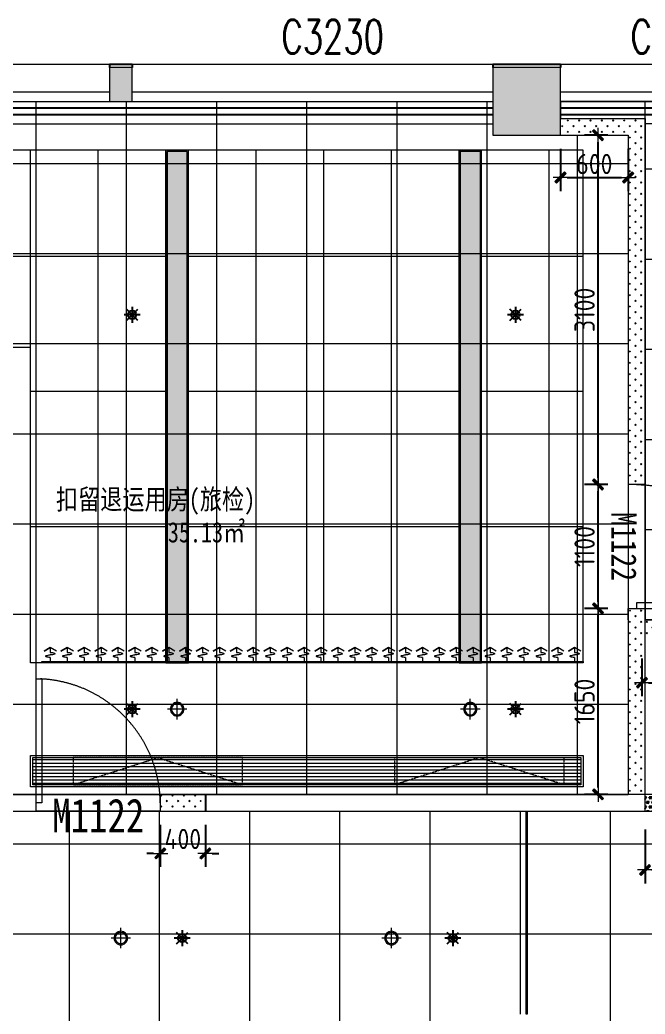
# Model space of a CAD drawing. Header units: millimetres. Extents: x 33621 to 401573, y -91663 to 133135.
# Drawn here: x 192362 to 197907, y -51111 to -42287 of the extents above; entities that cross this region are included whole.
import ezdxf
from ezdxf.enums import TextEntityAlignment as Align

# ---------------------------------------------------------------- set-up
doc = ezdxf.new("R2010")
doc.units = ezdxf.units.MM
doc.header["$LTSCALE"] = 10
for name, pattern in [('DASH', [0.35, 0.25, -0.1]), ('DOTE', [2.42, 2, -0.2, 0.02, -0.2]), ('HIDDEN', [0.375, 0.25, -0.125, 0, 0])]:
    doc.linetypes.add(name, pattern=pattern)
doc.layers.get('0').update_dxf_attribs({"color": 253})
doc.layers.get('Defpoints').update_dxf_attribs({"color": 250})
for name, color, linetype in [('3', 253, 'Continuous'), ('EQUIP_喷头', 253, 'Continuous'), ('HATCH【填充】', 253, 'Continuous'), ('SURFACE', 253, 'Continuous'), ('WINDOW_TEXT', 253, 'Continuous')]:
    doc.layers.add(name, color=color, linetype=linetype)
for name, color, linetype, lineweight in [('COLUMN', 253, 'Continuous', 0), ('DOOR【门】', 253, 'Continuous', 0), ('DS-4BS-FINISH【墙完成线】', 253, 'Continuous', 0), ('FC-FLOOR【地材分格】', 253, 'Continuous', 0), ('FF-Door【门】', 253, 'Continuous', 0), ('PUB_HATCH', 253, 'Continuous', 0), ('RC-FCU【空调设备】', 253, 'Continuous', 0), ('RC-FIN【天花轮廓线】', 253, 'Continuous', 0), ('RC-LIGHT【天花灯具】', 253, 'Continuous', 0), ('RC-STR【天花细线】', 253, 'Continuous', 0), ('RC-Text【天花文字】', 253, 'Continuous', 0), ('TXT【平面空间文字】', 253, 'Continuous', 0), ('WALL', 253, 'Continuous', 0), ('Wall【墙体】', 253, 'Continuous', 0), ('Wall【新建墙】', 253, 'Continuous', 0), ('WINDOW', 253, 'Continuous', 0), ('Xline【辅助线】', 253, 'Continuous', 0), ('新建墙体', 253, 'Continuous', 0)]:
    doc.layers.add(name, color=color, linetype=linetype, lineweight=lineweight)
doc.styles.add('_TCH_WINDOW', font='SIMPLEX', dxfattribs={"bigfont": 'GBCBIG'})
doc.styles.add('CCD_DIM', font='ARCHS.SHX')
doc.styles.add('文字', font='')
doc.styles.get('文字').set_extended_font_data('SimSun')
doc.dimstyles.new('ZL_1：60', dxfattribs={"dimscale": 60, "dimtxt": 3, "dimasz": 1, "dimexe": 2, "dimexo": 2, "dimgap": 0.5, "dimtad": 1, "dimdec": 0, "dimrnd": 5, "dimdsep": 46, "dimtxsty": 'CCD_DIM', "dimblk": 'WS-cj', "dimblk1": 'WS-cj', "dimblk2": 'WS-cj', "dimcen": 0, "dimclrd": 44, "dimclre": 44, "dimclrt": 2, "dimadec": 0, "dimazin": 0, "dimtfac": 1, "dimtdec": 0, "dimtix": 1, "dimtofl": 0, "dimtmove": 2, "dimatfit": 3, "dimldrblk": 'hl_arrow2', "dimfxl": 6, "dimfxlon": 1, "dimarcsym": 0})
pattern_1 = [(45, (16.99, 14.34), (-50.000001, 50.000001), [16, -54.71068]), (135, (128.304, 14.34), (-50.000001, -50.000001), [16, -54.71068])]

# ---------------------------------------------------------------- blocks, each defined once
blk = doc.blocks.new('$WINLIB2D$00000004')
for p, q in [((-0.5, 0.5), (0.5, 0.5)), ((-0.5, 0.5), (-0.5, -0.5)), ((0.5, -0.5), (0.5, 0.5)), ((-0.5, 0.2406), (0.5, 0.2406)), ((-0.5, -0.5), (0.5, -0.5))]:
    blk.add_line(p, q)
blk = doc.blocks.new('DOOR_D01')
at = {"layer": 'FF-Door【门】'}
blk.add_lwpolyline([(-0.4556, 1), (-0.4556, 0), (-0.5, 0), (-0.5, 1)], close=True, dxfattribs=at)
at = {"layer": 'FF-Door【门】', "color": 8, "linetype": 'HIDDEN', "ltscale": 15}
blk.add_arc((-0.5114, -0.0104), 1.0114, 0.59152, 87.46644, dxfattribs=at)
blk = doc.blocks.new('*U337')
for p, q in [((0, -12), (0, 0)), ((0, 0), (4800, 0)), ((4800, 0), (4800, -12)), ((4800, -12), (0, -12)), ((75, -49.3), (75, -12)), ((225, -49.3), (225, -12)), ((375, -49.3), (375, -12)), ((525, -49.3), (525, -12)), ((675, -49.3), (675, -12)), ((825, -49.3), (825, -12)), ((975, -49.3), (975, -12)), ((1125, -49.3), (1125, -12)), ((1275, -49.3), (1275, -12)), ((1425, -49.3), (1425, -12)), ((1575, -49.3), (1575, -12)), ((1725, -49.3), (1725, -12)), ((1875, -49.3), (1875, -12)), ((2025, -49.3), (2025, -12)), ((2175, -49.3), (2175, -12)), ((2325, -49.3), (2325, -12)), ((2475, -49.3), (2475, -12)), ((2625, -49.3), (2625, -12)), ((2775, -49.3), (2775, -12)), ((2925, -49.3), (2925, -12)), ((3075, -49.3), (3075, -12)), ((3225, -49.3), (3225, -12)), ((3375, -49.3), (3375, -12)), ((3525, -49.3), (3525, -12)), ((3675, -49.3), (3675, -12)), ((3825, -49.3), (3825, -12)), ((3975, -49.3), (3975, -12)), ((4125, -49.3), (4125, -12)), ((4275, -49.3), (4275, -12)), ((4425, -49.3), (4425, -12)), ((4575, -49.3), (4575, -12)), ((4725, -49.3), (4725, -12)), ((4725, -49.3), (4725, -12)), ((19.6, -104.5), (75, -136.2)), ((75, -136.2), (75, -93.2)), ((130.4, -104.5), (75, -136.2)), ((75, -136.2), (130.4, -104.5)), ((169.6, -104.5), (225, -136.2)), ((225, -136.2), (225, -93.2)), ((280.4, -104.5), (225, -136.2)), ((225, -136.2), (280.4, -104.5)), ((319.6, -104.5), (375, -136.2)), ((375, -136.2), (375, -93.2)), ((430.4, -104.5), (375, -136.2)), ((375, -136.2), (430.4, -104.5)), ((469.6, -104.5), (525, -136.2)), ((525, -136.2), (525, -93.2)), ((580.4, -104.5), (525, -136.2)), ((525, -136.2), (580.4, -104.5)), ((619.6, -104.5), (675, -136.2)), ((675, -136.2), (675, -93.2)), ((730.4, -104.5), (675, -136.2)), ((675, -136.2), (730.4, -104.5)), ((769.6, -104.5), (825, -136.2)), ((825, -136.2), (825, -93.2)), ((880.4, -104.5), (825, -136.2)), ((825, -136.2), (880.4, -104.5)), ((919.6, -104.5), (975, -136.2)), ((975, -136.2), (975, -93.2)), ((1030.4, -104.5), (975, -136.2)), ((975, -136.2), (1030.4, -104.5)), ((1069.6, -104.5), (1125, -136.2)), ((1125, -136.2), (1125, -93.2)), ((1180.4, -104.5), (1125, -136.2)), ((1125, -136.2), (1180.4, -104.5)), ((1219.6, -104.5), (1275, -136.2)), ((1275, -136.2), (1275, -93.2)), ((1330.4, -104.5), (1275, -136.2)), ((1275, -136.2), (1330.4, -104.5)), ((1369.6, -104.5), (1425, -136.2)), ((1425, -136.2), (1425, -93.2)), ((1480.4, -104.5), (1425, -136.2)), ((1425, -136.2), (1480.4, -104.5)), ((1519.6, -104.5), (1575, -136.2)), ((1575, -136.2), (1575, -93.2)), ((1630.4, -104.5), (1575, -136.2)), ((1575, -136.2), (1630.4, -104.5)), ((1669.6, -104.5), (1725, -136.2)), ((1725, -136.2), (1725, -93.2)), ((1780.4, -104.5), (1725, -136.2)), ((1725, -136.2), (1780.4, -104.5)), ((1819.6, -104.5), (1875, -136.2)), ((1875, -136.2), (1875, -93.2)), ((1930.4, -104.5), (1875, -136.2)), ((1875, -136.2), (1930.4, -104.5)), ((1969.6, -104.5), (2025, -136.2)), ((2025, -136.2), (2025, -93.2)), ((2080.4, -104.5), (2025, -136.2)), ((2025, -136.2), (2080.4, -104.5)), ((2119.6, -104.5), (2175, -136.2)), ((2175, -136.2), (2175, -93.2)), ((2230.4, -104.5), (2175, -136.2)), ((2175, -136.2), (2230.4, -104.5)), ((2269.6, -104.5), (2325, -136.2)), ((2325, -136.2), (2325, -93.2)), ((2380.4, -104.5), (2325, -136.2)), ((2325, -136.2), (2380.4, -104.5)), ((2419.6, -104.5), (2475, -136.2)), ((2475, -136.2), (2475, -93.2)), ((2530.4, -104.5), (2475, -136.2)), ((2475, -136.2), (2530.4, -104.5)), ((2569.6, -104.5), (2625, -136.2)), ((2625, -136.2), (2625, -93.2)), ((2680.4, -104.5), (2625, -136.2)), ((2625, -136.2), (2680.4, -104.5)), ((2719.6, -104.5), (2775, -136.2)), ((2775, -136.2), (2775, -93.2)), ((2830.4, -104.5), (2775, -136.2)), ((2775, -136.2), (2830.4, -104.5)), ((2869.6, -104.5), (2925, -136.2)), ((2925, -136.2), (2925, -93.2)), ((2980.4, -104.5), (2925, -136.2)), ((2925, -136.2), (2980.4, -104.5)), ((3019.6, -104.5), (3075, -136.2)), ((3075, -136.2), (3075, -93.2)), ((3130.4, -104.5), (3075, -136.2)), ((3075, -136.2), (3130.4, -104.5)), ((3169.6, -104.5), (3225, -136.2)), ((3225, -136.2), (3225, -93.2)), ((3280.4, -104.5), (3225, -136.2)), ((3225, -136.2), (3280.4, -104.5)), ((3319.6, -104.5), (3375, -136.2)), ((3375, -136.2), (3375, -93.2)), ((3430.4, -104.5), (3375, -136.2)), ((3375, -136.2), (3430.4, -104.5)), ((3469.6, -104.5), (3525, -136.2)), ((3525, -136.2), (3525, -93.2)), ((3580.4, -104.5), (3525, -136.2)), ((3525, -136.2), (3580.4, -104.5)), ((3619.6, -104.5), (3675, -136.2)), ((3675, -136.2), (3675, -93.2)), ((3730.4, -104.5), (3675, -136.2)), ((3675, -136.2), (3730.4, -104.5)), ((3769.6, -104.5), (3825, -136.2)), ((3825, -136.2), (3825, -93.2)), ((3880.4, -104.5), (3825, -136.2)), ((3825, -136.2), (3880.4, -104.5)), ((3919.6, -104.5), (3975, -136.2)), ((3975, -136.2), (3975, -93.2)), ((4030.4, -104.5), (3975, -136.2)), ((3975, -136.2), (4030.4, -104.5)), ((4069.6, -104.5), (4125, -136.2)), ((4125, -136.2), (4125, -93.2)), ((4180.4, -104.5), (4125, -136.2)), ((4125, -136.2), (4180.4, -104.5)), ((4219.6, -104.5), (4275, -136.2)), ((4275, -136.2), (4275, -93.2)), ((4330.4, -104.5), (4275, -136.2)), ((4275, -136.2), (4330.4, -104.5)), ((4369.6, -104.5), (4425, -136.2)), ((4425, -136.2), (4425, -93.2)), ((4480.4, -104.5), (4425, -136.2)), ((4425, -136.2), (4480.4, -104.5)), ((4519.6, -104.5), (4575, -136.2)), ((4575, -136.2), (4575, -93.2)), ((4630.4, -104.5), (4575, -136.2)), ((4575, -136.2), (4630.4, -104.5)), ((4669.6, -104.5), (4725, -136.2)), ((4669.6, -104.5), (4725, -136.2)), ((4725, -136.2), (4725, -93.2)), ((4725, -136.2), (4725, -93.2)), ((4780.4, -104.5), (4725, -136.2)), ((4725, -136.2), (4780.4, -104.5)), ((4780.4, -104.5), (4725, -136.2)), ((4725, -136.2), (4780.4, -104.5))]:
    blk.add_line(p, q)
at = {"extrusion": (0, 0, -1)}
for centre, major_axis, start_param, end_param in [((40, -82.2), (3.69, -3.69), 1.137309, 3.57508), ((72.5, -170.8), (-70.4, -70.4), 2.004284, 2.381239), ((72.5, 6.4), (70.4, -70.4), 0.760354, 1.137309), ((77.5, -148.9), (-70.4, -70.4), 2.33115, 2.708105), ((77.5, 28.3), (70.4, -70.4), 0.433488, 0.810442), ((110, -60.3), (3.69, -3.69), 4.278901, 6.716673), ((190, -82.2), (3.69, -3.69), 1.137309, 3.57508), ((222.5, -170.8), (-70.4, -70.4), 2.004284, 2.381239), ((222.5, 6.4), (70.4, -70.4), 0.760354, 1.137309), ((227.5, -148.9), (-70.4, -70.4), 2.33115, 2.708105), ((227.5, 28.3), (70.4, -70.4), 0.433488, 0.810442), ((260, -60.3), (3.69, -3.69), 4.278901, 6.716673), ((340, -82.2), (3.69, -3.69), 1.137309, 3.57508), ((372.5, -170.8), (-70.4, -70.4), 2.004284, 2.381239), ((372.5, 6.4), (70.4, -70.4), 0.760354, 1.137309), ((377.5, -148.9), (-70.4, -70.4), 2.33115, 2.708105), ((377.5, 28.3), (70.4, -70.4), 0.433488, 0.810442), ((410, -60.3), (3.69, -3.69), 4.278901, 6.716673), ((490, -82.2), (3.69, -3.69), 1.137309, 3.57508), ((522.5, -170.8), (-70.4, -70.4), 2.004284, 2.381239), ((522.5, 6.4), (70.4, -70.4), 0.760354, 1.137309), ((527.5, -148.9), (-70.4, -70.4), 2.33115, 2.708105), ((527.5, 28.3), (70.4, -70.4), 0.433488, 0.810442), ((560, -60.3), (3.69, -3.69), 4.278901, 6.716673), ((640, -82.2), (3.69, -3.69), 1.137309, 3.57508), ((672.5, -170.8), (-70.4, -70.4), 2.004284, 2.381239), ((672.5, 6.4), (70.4, -70.4), 0.760354, 1.137309), ((677.5, -148.9), (-70.4, -70.4), 2.33115, 2.708105), ((677.5, 28.3), (70.4, -70.4), 0.433488, 0.810442), ((710, -60.3), (3.69, -3.69), 4.278901, 6.716673), ((790, -82.2), (3.69, -3.69), 1.137309, 3.57508), ((822.5, -170.8), (-70.4, -70.4), 2.004284, 2.381239), ((822.5, 6.4), (70.4, -70.4), 0.760354, 1.137309), ((827.5, -148.9), (-70.4, -70.4), 2.33115, 2.708105), ((827.5, 28.3), (70.4, -70.4), 0.433488, 0.810442), ((860, -60.3), (3.69, -3.69), 4.278901, 6.716673), ((940, -82.2), (3.69, -3.69), 1.137309, 3.57508), ((972.5, -170.8), (-70.4, -70.4), 2.004284, 2.381239), ((972.5, 6.4), (70.4, -70.4), 0.760354, 1.137309), ((977.5, -148.9), (-70.4, -70.4), 2.33115, 2.708105), ((977.5, 28.3), (70.4, -70.4), 0.433488, 0.810442), ((1010, -60.3), (3.69, -3.69), 4.278901, 6.716673), ((1090, -82.2), (3.69, -3.69), 1.137309, 3.57508), ((1122.5, -170.8), (-70.4, -70.4), 2.004284, 2.381239), ((1122.5, 6.4), (70.4, -70.4), 0.760354, 1.137309), ((1127.5, -148.9), (-70.4, -70.4), 2.33115, 2.708105), ((1127.5, 28.3), (70.4, -70.4), 0.433488, 0.810442), ((1160, -60.3), (3.69, -3.69), 4.278901, 6.716673), ((1240, -82.2), (3.69, -3.69), 1.137309, 3.57508), ((1272.5, -170.8), (-70.4, -70.4), 2.004284, 2.381239), ((1272.5, 6.4), (70.4, -70.4), 0.760354, 1.137309), ((1277.5, -148.9), (-70.4, -70.4), 2.33115, 2.708105), ((1277.5, 28.3), (70.4, -70.4), 0.433488, 0.810442), ((1310, -60.3), (3.69, -3.69), 4.278901, 6.716673), ((1390, -82.2), (3.69, -3.69), 1.137309, 3.57508), ((1422.5, -170.8), (-70.4, -70.4), 2.004284, 2.381239), ((1422.5, 6.4), (70.4, -70.4), 0.760354, 1.137309), ((1427.5, -148.9), (-70.4, -70.4), 2.33115, 2.708105), ((1427.5, 28.3), (70.4, -70.4), 0.433488, 0.810442), ((1460, -60.3), (3.69, -3.69), 4.278901, 6.716673), ((1540, -82.2), (3.69, -3.69), 1.137309, 3.57508), ((1572.5, -170.8), (-70.4, -70.4), 2.004284, 2.381239), ((1572.5, 6.4), (70.4, -70.4), 0.760354, 1.137309), ((1577.5, -148.9), (-70.4, -70.4), 2.33115, 2.708105), ((1577.5, 28.3), (70.4, -70.4), 0.433488, 0.810442), ((1610, -60.3), (3.69, -3.69), 4.278901, 6.716673), ((1690, -82.2), (3.69, -3.69), 1.137309, 3.57508), ((1722.5, -170.8), (-70.4, -70.4), 2.004284, 2.381239), ((1722.5, 6.4), (70.4, -70.4), 0.760354, 1.137309), ((1727.5, -148.9), (-70.4, -70.4), 2.33115, 2.708105), ((1727.5, 28.3), (70.4, -70.4), 0.433488, 0.810442), ((1760, -60.3), (3.69, -3.69), 4.278901, 6.716673), ((1840, -82.2), (3.69, -3.69), 1.137309, 3.57508), ((1872.5, -170.8), (-70.4, -70.4), 2.004284, 2.381239), ((1872.5, 6.4), (70.4, -70.4), 0.760354, 1.137309), ((1877.5, -148.9), (-70.4, -70.4), 2.33115, 2.708105), ((1877.5, 28.3), (70.4, -70.4), 0.433488, 0.810442), ((1910, -60.3), (3.69, -3.69), 4.278901, 6.716673), ((1990, -82.2), (3.69, -3.69), 1.137309, 3.57508), ((2022.5, -170.8), (-70.4, -70.4), 2.004284, 2.381239), ((2022.5, 6.4), (70.4, -70.4), 0.760354, 1.137309), ((2027.5, -148.9), (-70.4, -70.4), 2.33115, 2.708105), ((2027.5, 28.3), (70.4, -70.4), 0.433488, 0.810442), ((2060, -60.3), (3.69, -3.69), 4.278901, 6.716673), ((2140, -82.2), (3.69, -3.69), 1.137309, 3.57508), ((2172.5, -170.8), (-70.4, -70.4), 2.004284, 2.381239), ((2172.5, 6.4), (70.4, -70.4), 0.760354, 1.137309), ((2177.5, -148.9), (-70.4, -70.4), 2.33115, 2.708105), ((2177.5, 28.3), (70.4, -70.4), 0.433488, 0.810442), ((2210, -60.3), (3.69, -3.69), 4.278901, 6.716673), ((2290, -82.2), (3.69, -3.69), 1.137309, 3.57508), ((2322.5, -170.8), (-70.4, -70.4), 2.004284, 2.381239), ((2322.5, 6.4), (70.4, -70.4), 0.760354, 1.137309), ((2327.5, -148.9), (-70.4, -70.4), 2.33115, 2.708105), ((2327.5, 28.3), (70.4, -70.4), 0.433488, 0.810442), ((2360, -60.3), (3.69, -3.69), 4.278901, 6.716673), ((2440, -82.2), (3.69, -3.69), 1.137309, 3.57508), ((2472.5, -170.8), (-70.4, -70.4), 2.004284, 2.381239), ((2472.5, 6.4), (70.4, -70.4), 0.760354, 1.137309), ((2477.5, -148.9), (-70.4, -70.4), 2.33115, 2.708105), ((2477.5, 28.3), (70.4, -70.4), 0.433488, 0.810442), ((2510, -60.3), (3.69, -3.69), 4.278901, 6.716673), ((2590, -82.2), (3.69, -3.69), 1.137309, 3.57508), ((2622.5, -170.8), (-70.4, -70.4), 2.004284, 2.381239), ((2622.5, 6.4), (70.4, -70.4), 0.760354, 1.137309), ((2627.5, -148.9), (-70.4, -70.4), 2.33115, 2.708105), ((2627.5, 28.3), (70.4, -70.4), 0.433488, 0.810442), ((2660, -60.3), (3.69, -3.69), 4.278901, 6.716673), ((2740, -82.2), (3.69, -3.69), 1.137309, 3.57508), ((2772.5, -170.8), (-70.4, -70.4), 2.004284, 2.381239), ((2772.5, 6.4), (70.4, -70.4), 0.760354, 1.137309), ((2777.5, -148.9), (-70.4, -70.4), 2.33115, 2.708105), ((2777.5, 28.3), (70.4, -70.4), 0.433488, 0.810442), ((2810, -60.3), (3.69, -3.69), 4.278901, 6.716673), ((2890, -82.2), (3.69, -3.69), 1.137309, 3.57508), ((2922.5, -170.8), (-70.4, -70.4), 2.004284, 2.381239), ((2922.5, 6.4), (70.4, -70.4), 0.760354, 1.137309), ((2927.5, -148.9), (-70.4, -70.4), 2.33115, 2.708105), ((2927.5, 28.3), (70.4, -70.4), 0.433488, 0.810442), ((2960, -60.3), (3.69, -3.69), 4.278901, 6.716673), ((3040, -82.2), (3.69, -3.69), 1.137309, 3.57508), ((3072.5, -170.8), (-70.4, -70.4), 2.004284, 2.381239), ((3072.5, 6.4), (70.4, -70.4), 0.760354, 1.137309), ((3077.5, -148.9), (-70.4, -70.4), 2.33115, 2.708105), ((3077.5, 28.3), (70.4, -70.4), 0.433488, 0.810442), ((3110, -60.3), (3.69, -3.69), 4.278901, 6.716673), ((3190, -82.2), (3.69, -3.69), 1.137309, 3.57508), ((3222.5, -170.8), (-70.4, -70.4), 2.004284, 2.381239), ((3222.5, 6.4), (70.4, -70.4), 0.760354, 1.137309), ((3227.5, -148.9), (-70.4, -70.4), 2.33115, 2.708105), ((3227.5, 28.3), (70.4, -70.4), 0.433488, 0.810442), ((3260, -60.3), (3.69, -3.69), 4.278901, 6.716673), ((3340, -82.2), (3.69, -3.69), 1.137309, 3.57508), ((3372.5, -170.8), (-70.4, -70.4), 2.004284, 2.381239), ((3372.5, 6.4), (70.4, -70.4), 0.760354, 1.137309), ((3377.5, -148.9), (-70.4, -70.4), 2.33115, 2.708105), ((3377.5, 28.3), (70.4, -70.4), 0.433488, 0.810442), ((3410, -60.3), (3.69, -3.69), 4.278901, 6.716673), ((3490, -82.2), (3.69, -3.69), 1.137309, 3.57508), ((3522.5, -170.8), (-70.4, -70.4), 2.004284, 2.381239), ((3522.5, 6.4), (70.4, -70.4), 0.760354, 1.137309), ((3527.5, -148.9), (-70.4, -70.4), 2.33115, 2.708105), ((3527.5, 28.3), (70.4, -70.4), 0.433488, 0.810442), ((3560, -60.3), (3.69, -3.69), 4.278901, 6.716673), ((3640, -82.2), (3.69, -3.69), 1.137309, 3.57508), ((3672.5, -170.8), (-70.4, -70.4), 2.004284, 2.381239), ((3672.5, 6.4), (70.4, -70.4), 0.760354, 1.137309), ((3677.5, -148.9), (-70.4, -70.4), 2.33115, 2.708105), ((3677.5, 28.3), (70.4, -70.4), 0.433488, 0.810442), ((3710, -60.3), (3.69, -3.69), 4.278901, 6.716673), ((3790, -82.2), (3.69, -3.69), 1.137309, 3.57508), ((3822.5, -170.8), (-70.4, -70.4), 2.004284, 2.381239), ((3822.5, 6.4), (70.4, -70.4), 0.760354, 1.137309), ((3827.5, -148.9), (-70.4, -70.4), 2.33115, 2.708105), ((3827.5, 28.3), (70.4, -70.4), 0.433488, 0.810442), ((3860, -60.3), (3.69, -3.69), 4.278901, 6.716673), ((3940, -82.2), (3.69, -3.69), 1.137309, 3.57508), ((3972.5, -170.8), (-70.4, -70.4), 2.004284, 2.381239), ((3972.5, 6.4), (70.4, -70.4), 0.760354, 1.137309), ((3977.5, -148.9), (-70.4, -70.4), 2.33115, 2.708105), ((3977.5, 28.3), (70.4, -70.4), 0.433488, 0.810442), ((4010, -60.3), (3.69, -3.69), 4.278901, 6.716673), ((4090, -82.2), (3.69, -3.69), 1.137309, 3.57508), ((4122.5, -170.8), (-70.4, -70.4), 2.004284, 2.381239), ((4122.5, 6.4), (70.4, -70.4), 0.760354, 1.137309), ((4127.5, -148.9), (-70.4, -70.4), 2.33115, 2.708105), ((4127.5, 28.3), (70.4, -70.4), 0.433488, 0.810442), ((4160, -60.3), (3.69, -3.69), 4.278901, 6.716673), ((4240, -82.2), (3.69, -3.69), 1.137309, 3.57508), ((4272.5, -170.8), (-70.4, -70.4), 2.004284, 2.381239), ((4272.5, 6.4), (70.4, -70.4), 0.760354, 1.137309), ((4277.5, -148.9), (-70.4, -70.4), 2.33115, 2.708105), ((4277.5, 28.3), (70.4, -70.4), 0.433488, 0.810442), ((4310, -60.3), (3.69, -3.69), 4.278901, 6.716673), ((4390, -82.2), (3.69, -3.69), 1.137309, 3.57508), ((4422.5, -170.8), (-70.4, -70.4), 2.004284, 2.381239), ((4422.5, 6.4), (70.4, -70.4), 0.760354, 1.137309), ((4427.5, -148.9), (-70.4, -70.4), 2.33115, 2.708105), ((4427.5, 28.3), (70.4, -70.4), 0.433488, 0.810442), ((4460, -60.3), (3.69, -3.69), 4.278901, 6.716673), ((4540, -82.2), (3.69, -3.69), 1.137309, 3.57508), ((4572.5, -170.8), (-70.4, -70.4), 2.004284, 2.381239), ((4572.5, 6.4), (70.4, -70.4), 0.760354, 1.137309), ((4577.5, -148.9), (-70.4, -70.4), 2.33115, 2.708105), ((4577.5, 28.3), (70.4, -70.4), 0.433488, 0.810442), ((4610, -60.3), (3.69, -3.69), 4.278901, 6.716673), ((4690, -82.2), (3.69, -3.69), 1.137309, 3.57508), ((4690, -82.2), (3.69, -3.69), 1.137309, 3.57508), ((4722.5, -170.8), (-70.4, -70.4), 2.004284, 2.381239), ((4722.5, -170.8), (-70.4, -70.4), 2.004284, 2.381239), ((4722.5, 6.4), (70.4, -70.4), 0.760354, 1.137309), ((4722.5, 6.4), (70.4, -70.4), 0.760354, 1.137309), ((4727.5, -148.9), (-70.4, -70.4), 2.33115, 2.708105), ((4727.5, -148.9), (-70.4, -70.4), 2.33115, 2.708105), ((4727.5, 28.3), (70.4, -70.4), 0.433488, 0.810442), ((4727.5, 28.3), (70.4, -70.4), 0.433488, 0.810442), ((4760, -60.3), (3.69, -3.69), 4.278901, 6.716673), ((4760, -60.3), (3.69, -3.69), 4.278901, 6.716673)]:
    blk.add_ellipse(centre, major_axis=major_axis, ratio=1, start_param=start_param, end_param=end_param, dxfattribs=at)
blk = doc.blocks.new('ZL_0609192853')
at = {"layer": 'RC-LIGHT【天花灯具】'}
h = blk.add_hatch(dxfattribs=at)
h.set_pattern_fill('DOTS', color=8, scale=10)
h.set_pattern_definition([(0, (2430707.972, -1486106.821), (7.9375, 15.875), [0, -15.875])])
h.paths.add_polyline_path([(-90, -4540), (90, -4540), (90, -10), (-90, -10)])
blk.add_lwpolyline([(-100, -4550), (100, -4550), (100, 0), (-100, 0)], close=True, dxfattribs=at)
at = {"layer": 'RC-LIGHT【天花灯具】', "color": 8}
blk.add_lwpolyline([(-90, -4540), (90, -4540), (90, -10), (-90, -10)], close=True, dxfattribs=at)
blk = doc.blocks.new('圆形筒灯')
at = {"color": 251, "linetype": 'DOTE', "ltscale": 43.504693}
blk.add_line((0, 90.6), (0, -90.6), dxfattribs=at)
at = {"color": 251, "linetype": 'DOTE', "ltscale": 41.297046}
blk.add_line((86, 0), (-86, 0), dxfattribs=at)
blk.add_ellipse((0, 0), major_axis=(-42.4, 42.4), ratio=1, start_param=2.355868237233172, end_param=8.639053544412757)
at = {"color": 251}
blk.add_ellipse((0, 0), major_axis=(35.4, 35.4), ratio=1, start_param=5.49871431692557, end_param=11.78189962410516, dxfattribs=at)
blk = doc.blocks.new('WS-cj')
blk.add_hatch(color=2).paths.add_polyline_path([(0.59, 0.82), (-0.82, -0.59), (-0.59, -0.82), (0.82, 0.59)])
at = {"color": 2, "linetype": 'ByBlock', "lineweight": 0}
for p, q in [((-1.1, 0), (0, 0)), ((0, 0), (1.1, 0))]:
    blk.add_line(p, q, dxfattribs=at)
at = {"color": 2}
blk.add_lwpolyline([(0.59, 0.82), (-0.82, -0.59), (-0.59, -0.82), (0.82, 0.59)], close=True, dxfattribs=at)
blk = doc.blocks.new('*D356')
at = {"layer": 'Defpoints', "color": 0, "transparency": 16777216}
for p in [(193606.7, -49310.6), (194006.7, -49310.6), (194006.7, -49683.8)]:
    blk.add_point(p, dxfattribs=at)
at = {"layer": '新建墙体', "color": 44, "lineweight": -2, "transparency": 16777216}
for p, q in [((193606.7, -49430.6), (193606.7, -49803.8)), ((194006.7, -49430.6), (194006.7, -49803.8)), ((193546.7, -49683.8), (193486.7, -49683.8)), ((194066.7, -49683.8), (194126.7, -49683.8))]:
    blk.add_line(p, q, dxfattribs=at)
at = {"layer": '新建墙体', "color": 44, "lineweight": -2, "transparency": 16777216, "xscale": 60, "yscale": 60, "zscale": 60}
blk.add_blockref('WS-cj', (193606.7, -49683.8), dxfattribs=at)
at = {"layer": '新建墙体', "color": 44, "lineweight": -2, "transparency": 16777216, "xscale": 60, "yscale": 60, "zscale": 60, "rotation": 180}
blk.add_blockref('WS-cj', (194006.7, -49683.8), dxfattribs=at)
at = {"layer": '新建墙体', "color": 2, "transparency": 16777216, "insert": (193806.7, -49556.3), "char_height": 180, "attachment_point": 5, "style": 'CCD_DIM'}
blk.add_mtext('400', dxfattribs=at)
blk = doc.blocks.new('hl_arrow2')
at = {"color": 2}
blk.add_line((-0.22, 0), (-1, 0), dxfattribs=at)
blk.add_lwpolyline([(-0.22, 0), (-0.86, -0.69), (-0.65, -0.86), (0, 0), (-0.65, 0.86), (-0.86, 0.69)], close=True, dxfattribs=at)
blk = doc.blocks.new('*D357')
at = {"layer": 'Defpoints', "color": 0, "transparency": 16777216}
for p in [(197489.9, -47510.6), (197696.7, -47510.6), (197696.7, -49160.6)]:
    blk.add_point(p, dxfattribs=at)
at = {"layer": '新建墙体', "color": 44, "lineweight": -2, "transparency": 16777216}
for p, q in [((197576.7, -47510.6), (197369.9, -47510.6)), ((197489.9, -49100.6), (197489.9, -47570.6)), ((197576.7, -49160.6), (197369.9, -49160.6))]:
    blk.add_line(p, q, dxfattribs=at)
at = {"layer": '新建墙体', "color": 44, "lineweight": -2, "transparency": 16777216, "xscale": 60, "yscale": 60, "zscale": 60}
for p, rotation in [((197489.9, -47510.6), 90), ((197489.9, -49160.6), 270)]:
    blk.add_blockref('WS-cj', p, dxfattribs=dict(at, rotation=rotation))
at = {"layer": '新建墙体', "color": 2, "transparency": 16777216, "insert": (197369.9, -48335.6), "char_height": 180, "attachment_point": 5, "rotation": 90, "style": 'CCD_DIM'}
blk.add_mtext('1650', dxfattribs=at)
blk = doc.blocks.new('*D358')
at = {"layer": 'Defpoints', "color": 0, "transparency": 16777216}
for p in [(197489.9, -46410.6), (197696.7, -46410.6), (197696.7, -47510.6)]:
    blk.add_point(p, dxfattribs=at)
at = {"layer": '新建墙体', "color": 44, "lineweight": -2, "transparency": 16777216}
for p, q in [((197576.7, -46410.6), (197369.9, -46410.6)), ((197489.9, -47450.6), (197489.9, -46470.6)), ((197576.7, -47510.6), (197369.9, -47510.6))]:
    blk.add_line(p, q, dxfattribs=at)
at = {"layer": '新建墙体', "color": 44, "lineweight": -2, "transparency": 16777216, "xscale": 60, "yscale": 60, "zscale": 60}
for p, rotation in [((197489.9, -46410.6), 90), ((197489.9, -47510.6), 270)]:
    blk.add_blockref('WS-cj', p, dxfattribs=dict(at, rotation=rotation))
at = {"layer": '新建墙体', "color": 2, "transparency": 16777216, "insert": (197369.9, -46960.6), "char_height": 180, "attachment_point": 5, "rotation": 90, "style": 'CCD_DIM'}
blk.add_mtext('1100', dxfattribs=at)
blk = doc.blocks.new('*D359')
at = {"layer": 'Defpoints', "color": 0, "transparency": 16777216}
for p in [(197489.9, -43310.6), (197696.7, -43310.6), (197696.7, -46410.6)]:
    blk.add_point(p, dxfattribs=at)
at = {"layer": '新建墙体', "color": 44, "lineweight": -2, "transparency": 16777216}
for p, q in [((197576.7, -43310.6), (197369.9, -43310.6)), ((197489.9, -46350.6), (197489.9, -43370.6)), ((197576.7, -46410.6), (197369.9, -46410.6))]:
    blk.add_line(p, q, dxfattribs=at)
at = {"layer": '新建墙体', "color": 44, "lineweight": -2, "transparency": 16777216, "xscale": 60, "yscale": 60, "zscale": 60}
for p, rotation in [((197489.9, -43310.6), 90), ((197489.9, -46410.6), 270)]:
    blk.add_blockref('WS-cj', p, dxfattribs=dict(at, rotation=rotation))
at = {"layer": '新建墙体', "color": 2, "transparency": 16777216, "insert": (197369.9, -44860.6), "char_height": 180, "attachment_point": 5, "rotation": 90, "style": 'CCD_DIM'}
blk.add_mtext('3100', dxfattribs=at)
blk = doc.blocks.new('*D360')
at = {"layer": 'Defpoints', "color": 0, "transparency": 16777216}
for p in [(197156.7, -43310.6), (197756.7, -43310.6), (197756.7, -43685.9)]:
    blk.add_point(p, dxfattribs=at)
at = {"layer": '新建墙体', "color": 44, "lineweight": -2, "transparency": 16777216}
for p, q in [((197156.7, -43430.6), (197156.7, -43805.9)), ((197756.7, -43430.6), (197756.7, -43805.9)), ((197216.7, -43685.9), (197696.7, -43685.9))]:
    blk.add_line(p, q, dxfattribs=at)
at = {"layer": '新建墙体', "color": 44, "lineweight": -2, "transparency": 16777216, "xscale": 60, "yscale": 60, "zscale": 60, "rotation": 180}
blk.add_blockref('WS-cj', (197156.7, -43685.9), dxfattribs=at)
at = {"layer": '新建墙体', "color": 44, "lineweight": -2, "transparency": 16777216, "xscale": 60, "yscale": 60, "zscale": 60}
blk.add_blockref('WS-cj', (197756.7, -43685.9), dxfattribs=at)
at = {"layer": '新建墙体', "color": 2, "transparency": 16777216, "insert": (197456.7, -43565.9), "char_height": 180, "attachment_point": 5, "style": 'CCD_DIM'}
blk.add_mtext('600', dxfattribs=at)
blk = doc.blocks.new('*D361')
at = {"layer": 'Defpoints', "color": 0, "transparency": 16777216}
for p in [(197878.3, -47835.7), (200356.7, -47835.7), (200356.7, -48169)]:
    blk.add_point(p, dxfattribs=at)
at = {"layer": '新建墙体', "color": 44, "lineweight": -2, "transparency": 16777216}
for p, q in [((197878.3, -47955.7), (197878.3, -48289)), ((200356.7, -47955.7), (200356.7, -48289)), ((197938.3, -48169), (200296.7, -48169))]:
    blk.add_line(p, q, dxfattribs=at)
at = {"layer": '新建墙体', "color": 44, "lineweight": -2, "transparency": 16777216, "xscale": 60, "yscale": 60, "zscale": 60, "rotation": 180}
blk.add_blockref('WS-cj', (197878.3, -48169), dxfattribs=at)
at = {"layer": '新建墙体', "color": 44, "lineweight": -2, "transparency": 16777216, "xscale": 60, "yscale": 60, "zscale": 60}
blk.add_blockref('WS-cj', (200356.7, -48169), dxfattribs=at)
at = {"layer": '新建墙体', "color": 2, "transparency": 16777216, "insert": (199117.5, -48041.5), "char_height": 180, "attachment_point": 5, "style": 'CCD_DIM'}
blk.add_mtext('2480', dxfattribs=at)
blk = doc.blocks.new('*D362')
at = {"layer": 'Defpoints', "color": 0, "transparency": 16777216}
for p in [(197906.7, -49351.5), (198581.6, -49351.5), (198581.6, -49831.5)]:
    blk.add_point(p, dxfattribs=at)
at = {"layer": '新建墙体', "color": 44, "lineweight": -2, "transparency": 16777216}
for p, q in [((197906.7, -49471.5), (197906.7, -49951.5)), ((198581.6, -49471.5), (198581.6, -49951.5)), ((197966.7, -49831.5), (198521.6, -49831.5))]:
    blk.add_line(p, q, dxfattribs=at)
at = {"layer": '新建墙体', "color": 44, "lineweight": -2, "transparency": 16777216, "xscale": 60, "yscale": 60, "zscale": 60, "rotation": 180}
blk.add_blockref('WS-cj', (197906.7, -49831.5), dxfattribs=at)
at = {"layer": '新建墙体', "color": 44, "lineweight": -2, "transparency": 16777216, "xscale": 60, "yscale": 60, "zscale": 60}
blk.add_blockref('WS-cj', (198581.6, -49831.5), dxfattribs=at)
at = {"layer": '新建墙体', "color": 2, "transparency": 16777216, "insert": (198244.2, -49707.7), "char_height": 180, "attachment_point": 5, "style": 'CCD_DIM'}
blk.add_mtext('675', dxfattribs=at)
blk = doc.blocks.new('$TwtSys$00000125')
at = {"color": 9}
for p, q in [((0.57, 0), (-0.57, 0)), ((0.403, -0.403), (-0.403, 0.403)), ((-0.403, -0.403), (0.403, 0.403)), ((0, 0.57), (0, -0.57))]:
    blk.add_line(p, q, dxfattribs=at)
at = {"color": 8}
blk.add_circle((0, 0), 0.3, dxfattribs=at)

msp = doc.modelspace()

# ---------------------------------------------------------------- hatches: boundary and pattern name
at = {"layer": 'FC-FLOOR【地材分格】'}
h = msp.add_hatch(dxfattribs=at)
h.set_pattern_fill('_USER', color=256, scale=800, double=1, pattern_type=0)
h.set_pattern_definition([(0, (0, 0), (0, 800), []), (90, (0, 0), (-800, 5e-14), [])])
h.paths.add_polyline_path([(214931.7, -43010.6), (218156.7, -43010.6), (218156.7, -49310.6), (232781.7, -49310.6), (232781.7, -51076.7), (232556.7, -51076.7), (232556.7, -51569.3), (225956.7, -51569.3), (225956.7, -51110.6), (225356.7, -51110.6), (225356.7, -51569.3), (218756.7, -51560.6), (218756.7, -51110.6), (218156.7, -51110.6), (218156.7, -51560.6), (211556.7, -51560.6), (211556.7, -51110.6), (210956.7, -51110.6), (210956.7, -51560.6), (204356.7, -51560.6), (204356.7, -51110.6), (203756.7, -51110.6), (203756.7, -51560.6), (197156.7, -51560.6), (197156.7, -51110.6), (196556.7, -51110.6), (196556.7, -51560.6), (189956.7, -51560.6), (189956.7, -51110.6), (189356.7, -51110.6), (189356.7, -51560.6), (182756.7, -51560.6), (182756.7, -51110.6), (182156.7, -51110.6), (182156.7, -51560.6), (175556.7, -51560.6), (175556.7, -51110.6), (174956.7, -51110.6), (174956.7, -51560.6), (168356.7, -51560.6), (168356.7, -49340.6), (168356.7, -49310.6), (186131.2, -49310.6), (186131.2, -43010.6), (189356.7, -43010.6), (189356.7, -49310.6), (214931.7, -49310.6), (214931.7, -43310.6)])
h = msp.add_hatch(dxfattribs=at)
h.set_pattern_fill('_USER', color=256, scale=800, double=1, pattern_type=0)
h.set_pattern_definition([(0, (194906.7, -47560.56), (0, 800), []), (90, (194906.7, -47560.56), (-800, 5e-14), [])])
h.paths.add_polyline_path([(189956.7, -43010.6), (196556.7, -43010.6), (196556.7, -43310.6), (197756.7, -43310.6), (197756.7, -49160.6), (192056.7, -49160.6), (192056.7, -45410.6), (189506.7, -45410.6), (189506.7, -43310.6), (189956.7, -43310.6)])
h = msp.add_hatch(dxfattribs=at)
h.set_pattern_fill('_USER', color=256, scale=800, double=1, pattern_type=0)
h.set_pattern_definition([(0, (199506.7, -47610.56), (0, 800), []), (90, (199506.7, -47610.56), (-800, 5e-14), [])])
h.paths.add_polyline_path([(197906.7, -47610.6), (200356.7, -47610.6), (200356.7, -43010.6), (197156.7, -43010.6), (197156.7, -43160.6), (197906.7, -43160.6)])
at = {"layer": 'HATCH【填充】'}
h = msp.add_hatch(dxfattribs=at)
h.set_pattern_fill('TRIANG', color=4, scale=5)
h.set_pattern_definition([(60, (6827617.717, 347610.797), (-23.81249995, 41.24445983), [23.8125, -23.8125]), (120, (6827617.717, 347610.797), (-47.62499995, 3e-08), [23.8125, -23.8125]), (0, (6827605.81, 347631.42), (23.8125, 41.2444598), [23.8125, -23.8125])])
h.paths.add_polyline_path([(198581.9, -49160.6), (197906.7, -49160.6), (197906.7, -49310.6), (198581.9, -49310.6)])
at = {"layer": 'PUB_HATCH'}
for points in [[(193156.7, -43010.6), (193356.7, -43010.6), (193356.7, -42710.6), (193156.7, -42710.6)], [(196556.7, -43310.6), (197156.7, -43310.6), (197156.7, -42710.6), (196556.7, -42710.6)]]:
    msp.add_hatch(color=256, dxfattribs=at).paths.add_polyline_path(points)
at = {"layer": 'RC-FCU【空调设备】'}
h = msp.add_hatch(dxfattribs=at)
h.set_pattern_fill('_USER', color=8, scale=30, angle=180, pattern_type=0)
h.set_pattern_definition([(180, (6121983.68, 1148867.944), (-4e-15, -30), [])])
h.paths.add_polyline_path([(192476.7, -48834.4), (192476.7, -49074.4), (197336.7, -49074.4), (197336.7, -48834.4)])
at = {"layer": '新建墙体'}
h = msp.add_hatch(dxfattribs=at)
h.set_pattern_fill('石膏板', color=256, scale=20, pattern_type=2)
h.set_pattern_definition(pattern_1)
h.paths.add_polyline_path([(197906.7, -43160.6), (197156.7, -43160.6), (197156.7, -43310.6), (197756.7, -43310.6), (197756.7, -46410.6), (197906.7, -46410.6)])
h = msp.add_hatch(dxfattribs=at)
h.set_pattern_fill('石膏板', color=256, scale=20, pattern_type=2)
h.set_pattern_definition(pattern_1)
h.paths.add_polyline_path([(197906.7, -47510.6), (197756.7, -47510.6), (197756.7, -49160.6), (197906.7, -49160.6)])
h = msp.add_hatch(dxfattribs=at)
h.set_pattern_fill('石膏板', color=256, scale=20, pattern_type=2)
h.set_pattern_definition([(45, (166.99, -85.66), (-50.000001, 50.000001), [16, -54.71068]), (135, (278.304, -85.66), (-50.000001, -50.000001), [16, -54.71068])])
h.paths.add_polyline_path([(200356.7, -47610.6), (197906.7, -47610.6), (197906.7, -47760.6), (200356.7, -47760.6)])
h = msp.add_hatch(dxfattribs=at)
h.set_pattern_fill('石膏板', color=256, scale=20, pattern_type=2)
h.set_pattern_definition([(45, (6829409.58, 347625.14), (-50.0000013, 50.0000013), [16, -54.71068]), (135, (6829520.896, 347625.14), (-50.0000013, -50.0000013), [16, -54.71068])])
h.paths.add_polyline_path([(194006.7, -49160.6), (193606.7, -49160.6), (193606.7, -49310.6), (194006.7, -49310.6)])

# ---------------------------------------------------------------- linework, layer by layer
at = {"layer": '3'}
for p, q in [((196556.7, -43070.6), (189956.7, -43070.6)), ((196556.7, -43130.6), (189956.7, -43130.6)), ((200356.7, -43070.6), (197156.7, -43070.6)), ((200356.7, -43130.6), (197156.7, -43130.6))]:
    msp.add_line(p, q, dxfattribs=at)
at = {"layer": 'COLUMN'}
for p, q in [((197156.7, -42710.6), (196556.7, -42710.6)), ((196556.7, -43010.6), (196556.7, -43310.6)), ((197156.7, -43310.6), (197156.7, -43010.6)), ((196556.7, -43310.6), (197156.7, -43310.6))]:
    msp.add_line(p, q, dxfattribs=at)
at = {"layer": 'DS-4BS-FINISH【墙完成线】'}
for points in [[(186131.2, -43010.6), (189356.7, -43010.6), (189356.7, -49310.6), (214931.7, -49310.6), (214931.7, -43310.6), (214931.7, -43010.6), (215156.7, -43010.6)], [(189956.7, -43010.6), (196556.7, -43010.6), (196556.7, -43310.6), (197756.7, -43310.6), (197756.7, -49160.6), (192056.7, -49160.6), (192056.7, -45410.6), (189506.7, -45410.6), (189506.7, -43310.6), (189956.7, -43310.6), (189956.7, -43010.6)], [(197906.7, -47610.6), (200356.7, -47610.6), (200356.7, -43010.6), (197156.7, -43010.6), (197156.7, -43160.6), (197906.7, -43160.6), (197906.7, -47610.6)]]:
    msp.add_lwpolyline(points, dxfattribs=at)
at = {"layer": 'HATCH【填充】', "color": 3}
msp.add_line((194006.7, -49160.6), (194006.7, -49310.6), dxfattribs=at)
at = {"layer": 'RC-FCU【空调设备】'}
msp.add_lwpolyline([(197356.7, -48814.4), (197356.7, -49094.4), (192456.7, -49094.4), (192456.7, -48814.4)], close=True, dxfattribs=at)
at = {"layer": 'RC-FCU【空调设备】', "color": 8}
msp.add_lwpolyline([(197336.7, -48834.4), (197336.7, -49074.4), (192476.7, -49074.4), (192476.7, -48834.4)], close=True, dxfattribs=at)
at = {"layer": 'RC-FCU【空调设备】', "color": 8, "linetype": 'DASH'}
for points in [[(192835.3, -48834.4), (192835.3, -49074.4), (194335.3, -49074.4), (194335.3, -48834.4)], [(197187, -48834.4), (197187, -49074.4), (195687, -49074.4), (195687, -48834.4)]]:
    msp.add_lwpolyline(points, close=True, dxfattribs=at)
for points in [[(192835.3, -49074.4), (193585.3, -48834.4), (194335.3, -49074.4)], [(197187, -49074.4), (196437, -48834.4), (195687, -49074.4)]]:
    msp.add_lwpolyline(points, dxfattribs=at)
at = {"layer": 'RC-FIN【天花轮廓线】'}
for p, q in [((189956.7, -43210.6), (196556.7, -43210.6)), ((197356.7, -43444.4), (189856.7, -43444.4)), ((197356.7, -47994.4), (197356.7, -43444.4)), ((192456.7, -45194.4), (189856.7, -45194.4)), ((192456.7, -47994.4), (192456.7, -45194.4)), ((197356.7, -47994.4), (192456.7, -47994.4))]:
    msp.add_line(p, q, dxfattribs=at)
msp.add_lwpolyline([(200356.7, -43210.6), (197906.7, -43210.6)], dxfattribs=at)
msp.add_lwpolyline([(192506.7, -49160.6), (193606.7, -49160.6), (193606.7, -49310.6), (192506.7, -49310.6)], close=True, dxfattribs=at)
at = {"layer": 'RC-STR【天花细线】'}
for p, q in [((192456.7, -45194.4), (192456.7, -43444.4)), ((193056.7, -47994.4), (193056.7, -43444.4)), ((193656.7, -47982.4), (193656.7, -43444.4)), ((193856.7, -47982.4), (193856.7, -43444.4)), ((194456.7, -47982.4), (194456.7, -43444.4)), ((195056.7, -47982.4), (195056.7, -43444.4)), ((195656.7, -47982.4), (195656.7, -43444.4)), ((196256.7, -47982.4), (196256.7, -43444.4)), ((196456.7, -47982.4), (196456.7, -43444.4)), ((197056.7, -47982.4), (197056.7, -43444.4)), ((191256.7, -44382.4), (193656.7, -44382.4)), ((193856.7, -44382.4), (196256.7, -44382.4)), ((196456.7, -44382.4), (197356.7, -44382.4)), ((192456.7, -45582.4), (193656.7, -45582.4)), ((193856.7, -45582.4), (196256.7, -45582.4)), ((196456.7, -45582.4), (197356.7, -45582.4)), ((192456.7, -46782.4), (193656.7, -46782.4)), ((193856.7, -46782.4), (196256.7, -46782.4)), ((196456.7, -46782.4), (197356.7, -46782.4))]:
    msp.add_line(p, q, dxfattribs=at)
msp.add_lwpolyline([(196851.7, -49310.6), (196861.7, -49310.6), (196861.7, -51110.6), (196851.7, -51110.6)], close=True, dxfattribs=at)
at = {"layer": 'SURFACE'}
for p, q in [((193156.7, -42680.6), (193156.7, -42710.6)), ((193156.7, -42680.6), (193356.7, -42680.6)), ((193356.7, -42680.6), (193356.7, -42710.6)), ((196556.7, -42680.6), (196556.7, -42710.6)), ((196556.7, -42680.6), (196856.7, -42680.6)), ((196856.7, -42680.6), (197156.7, -42680.6)), ((197156.7, -42680.6), (197156.7, -42710.6))]:
    msp.add_line(p, q, dxfattribs=at)
at = {"layer": 'WALL'}
for p, q in [((193356.7, -42710.6), (193156.7, -42710.6)), ((193156.7, -42710.6), (193156.7, -43010.6)), ((193356.7, -43010.6), (193356.7, -42710.6)), ((193156.7, -43010.6), (193356.7, -43010.6))]:
    msp.add_line(p, q, dxfattribs=at)
at = {"layer": 'Wall【墙体】', "color": 9}
for p, q in [((192506.7, -49160.6), (192056.7, -49160.6)), ((192506.7, -49310.6), (192506.7, -49160.6)), ((197906.7, -49160.6), (193606.7, -49160.6)), ((193606.7, -49160.6), (193606.7, -49310.6)), ((191981.7, -49310.6), (192506.7, -49310.6)), ((193606.7, -49310.6), (197906.7, -49310.6))]:
    msp.add_line(p, q, dxfattribs=at)
at = {"layer": 'Wall【新建墙】', "color": 4}
msp.add_lwpolyline([(198581.6, -49160.6), (197906.7, -49160.6)], dxfattribs=at)
at = {"layer": 'Xline【辅助线】'}
for p, q in [((197906.7, -46410.6), (197756.7, -46410.6)), ((197756.7, -47510.6), (197906.7, -47510.6)), ((197756.7, -47610.6), (197756.7, -47510.6)), ((197906.7, -49310.6), (197906.7, -47510.6)), ((197756.7, -47610.6), (197756.7, -49160.6)), ((200356.7, -47610.6), (197906.7, -47610.6))]:
    msp.add_line(p, q, dxfattribs=at)
for points in [[(197156.7, -43160.6), (197906.7, -43160.6), (197906.7, -46410.6)], [(197156.7, -43310.6), (197756.7, -43310.6), (197756.7, -46410.6)]]:
    msp.add_lwpolyline(points, dxfattribs=at)

# ---------------------------------------------------------------- block references
at = {"layer": 'DOOR【门】'}
ref = msp.add_blockref('DOOR_D01', (197831.7, -46960.6), dxfattribs=dict(at, xscale=-1100, yscale=1100, zscale=1100, rotation=270))
ref.add_attrib('A', 'M1122', dxfattribs={"layer": 'TXT【平面空间文字】', "height": 225, "rotation": 270, "style": '文字', "width": 0.8}).set_placement((197719.2, -46960.6), align=Align.MIDDLE)
ref = msp.add_blockref('DOOR_D01', (193056.7, -49235.6), dxfattribs=dict(at, xscale=1100, yscale=1100, zscale=1100))
ref.add_attrib('A', 'M1122', dxfattribs={"layer": 'TXT【平面空间文字】', "height": 300, "style": '文字', "width": 0.8}).set_placement((193056.7, -49348.1), align=Align.MIDDLE)
at = {"layer": 'EQUIP_喷头', "xscale": 125, "yscale": 125, "zscale": 125}
for p in [(193356.7, -44904.4), (196756.7, -44904.4), (193356.7, -48404.4), (196756.7, -48404.4), (193801, -50435.6), (196201, -50435.6)]:
    msp.add_blockref('$TwtSys$00000125', p, dxfattribs=at)
at = {"layer": 'RC-FCU【空调设备】', "ltscale": 10, "rotation": 180}
msp.add_blockref('*U337', (197356.7, -47994.4), dxfattribs=at)
at = {"layer": 'RC-LIGHT【天花灯具】'}
for p in [(193756.7, -43444.4), (196356.7, -43444.4)]:
    msp.add_blockref('ZL_0609192853', p, dxfattribs=at)
at = {"layer": 'RC-LIGHT【天花灯具】', "xscale": -1, "rotation": 180}
for p in [(193756.7, -48404.4), (196356.7, -48404.4), (193256.7, -50435.6), (195656.7, -50435.6)]:
    msp.add_blockref('圆形筒灯', p, dxfattribs=at)
at = {"layer": 'WINDOW'}
ref = msp.add_blockref('$WINLIB2D$00000004', (191556.7, -42845.6), dxfattribs=dict(at, xscale=3200, yscale=-330, zscale=3200))
ref.add_attrib('A', 'C3230', (190578.3, -42584.3), dxfattribs={"layer": 'WINDOW_TEXT', "height": 297.5, "style": '_TCH_WINDOW', "width": 0.705882})
ref = msp.add_blockref('$WINLIB2D$00000004', (194956.7, -42845.6), dxfattribs=dict(at, xscale=3200, yscale=-330, zscale=3200))
ref.add_attrib('A', 'C3230', (194681.6, -42584.3), dxfattribs={"layer": 'WINDOW_TEXT', "height": 297.5, "style": '_TCH_WINDOW', "width": 0.705882})
ref = msp.add_blockref('$WINLIB2D$00000004', (198756.7, -42845.6), dxfattribs=dict(at, xscale=3200, yscale=-330, zscale=3200))
ref.add_attrib('A', 'C3230', (197778.3, -42584.3), dxfattribs={"layer": 'WINDOW_TEXT', "height": 297.5, "style": '_TCH_WINDOW', "width": 0.705882})

# ---------------------------------------------------------------- texts
at = {"layer": 'RC-Text【天花文字】', "style": '文字', "width": 0.8}
for s, p in [('扣留退运用房(旅检)', (192681.3, -46631.6, 0)), ('35.13㎡', (193674.4, -46924.1))]:
    msp.add_text(s, height=180, dxfattribs=at).set_placement(p)

# ---------------------------------------------------------------- dimensions: what is measured, and where the dimension line sits
at = {"layer": '新建墙体'}
for base, p1, p2, picture, middle in [((197756.7, -43685.9), (197156.7, -43310.6), (197756.7, -43310.6), '*D360', (197456.7, -43565.9)), ((200356.7, -48169), (197878.3, -47835.7), (200356.7, -47835.7), '*D361', (199117.5, -48041.5)), ((194006.7, -49683.8), (193606.7, -49310.6), (194006.7, -49310.6), '*D356', (193806.7, -49556.3)), ((198581.6, -49831.5), (197906.7, -49351.5), (198581.6, -49351.5), '*D362', (198244.2, -49707.7))]:
    dim = msp.add_linear_dim(base=base, p1=p1, p2=p2, dimstyle='ZL_1：60', dxfattribs=at)
    dim.commit()
    dim.dimension.update_dxf_attribs({"geometry": picture, "text_midpoint": middle})
for base, p1, p2, picture, middle in [((197489.9, -43310.6), (197696.7, -46410.6), (197696.7, -43310.6), '*D359', (197369.9, -44860.6)), ((197489.9, -46410.6), (197696.7, -47510.6), (197696.7, -46410.6), '*D358', (197369.9, -46960.6)), ((197489.9, -47510.6), (197696.7, -49160.6), (197696.7, -47510.6), '*D357', (197369.9, -48335.6))]:
    dim = msp.add_linear_dim(base=base, p1=p1, p2=p2, angle=90, dimstyle='ZL_1：60', dxfattribs=at)
    dim.commit()
    dim.dimension.update_dxf_attribs({"geometry": picture, "text_midpoint": middle})

doc.saveas('drawing.dxf')
